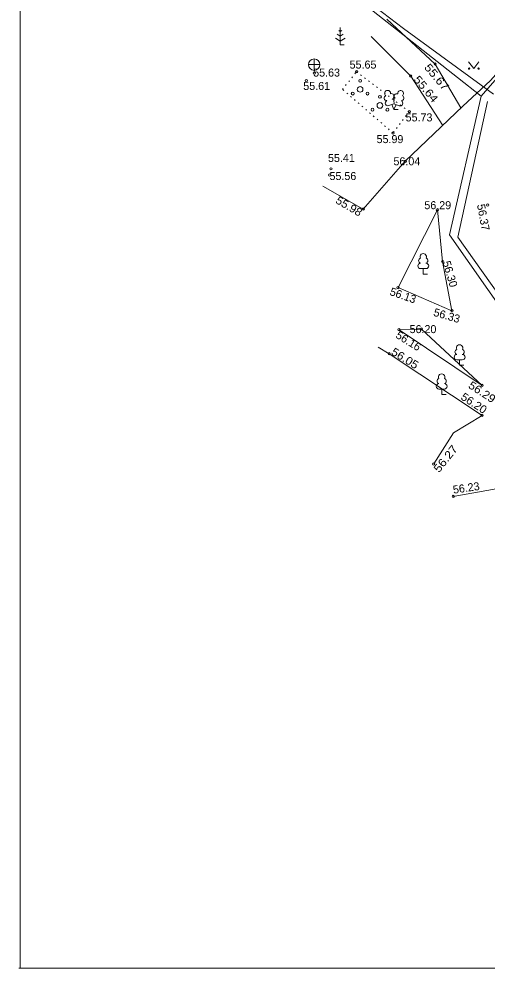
# Model space of a CAD drawing. Extents: x 640302 to 640713, y 6455972 to 6456281.
# Drawn here: x 640301.9 to 640342.8, y 6456141.1 to 6456224.1 of the extents above; entities that cross this region are included whole.
import ezdxf
from ezdxf.enums import TextEntityAlignment as Align

# ---------------------------------------------------------------- set-up
doc = ezdxf.new("R2010")
doc.units = 0
doc.header["$LTSCALE"] = 0.28
doc.linetypes.add('DOTTED', pattern=[1.5, 0.3, -1.2])
for name, color, linetype, lineweight in [('1', 7, 'Continuous', 13), ('10', 7, 'Continuous', 13), ('14', 7, 'Continuous', 13), ('15', 7, 'Continuous', 13), ('16', 7, 'Continuous', 13), ('30', 7, 'Continuous', 13), ('31', 7, 'Continuous', 13), ('56', 7, 'Continuous', 13)]:
    doc.layers.add(name, color=color, linetype=linetype, lineweight=lineweight)

msp = doc.modelspace()

# ---------------------------------------------------------------- linework, layer by layer
at = {"layer": '1'}
for p, q in [((640327.17, 6456220.16), (640328.17, 6456220.16)), ((640327.67, 6456219.66), (640327.67, 6456220.66))]:
    msp.add_line(p, q, dxfattribs=at)
for centre, radius in [((640327.673, 6456220.156), 0.5), ((640337.055, 6456197.021), 0.1), ((640339.835, 6456182.379), 0.1)]:
    msp.add_circle(centre, radius, dxfattribs=at)
at = {"layer": '10'}
for p, q in [((640329.95, 6456223.39), (640329.95, 6456221.89)), ((640329.53, 6456222.48), (640329.95, 6456222.2)), ((640329.95, 6456222.2), (640330.38, 6456222.48)), ((640330.31, 6456221.89), (640329.95, 6456221.89)), ((640341.15, 6456220.41), (640341.62, 6456219.81)), ((640341.62, 6456219.81), (640342.06, 6456220.41)), ((640334.65, 6456216.23), (640334.83, 6456216.67)), ((640337.45, 6456202.31), (640336.97, 6456202.31)), ((640340.62, 6456194.33), (640340.14, 6456194.33)), ((640339.06, 6456191.78), (640338.58, 6456191.78))]:
    msp.add_line(p, q, dxfattribs=at)
for points in [[(640330.22, 6456222.82), (640329.95, 6456222.65), (640329.69, 6456222.82)], [(640330.08, 6456223.13), (640329.95, 6456223.05), (640329.83, 6456223.13)], [(640334.21, 6456216.57), (640334.65, 6456216.74), (640335.09, 6456216.56)], [(640334.65, 6456217.24), (640334.63, 6456217.16), (640334.63, 6456217.14), (640334.65, 6456217.11), (640334.67, 6456217.08), (640334.67, 6456217.06), (640334.65, 6456217.02), (640334.63, 6456216.97), (640334.63, 6456216.95), (640334.63, 6456216.93), (640334.64, 6456216.9), (640334.67, 6456216.84), (640334.68, 6456216.82), (640334.67, 6456216.8), (640334.66, 6456216.77), (640334.65, 6456216.74)], [(640335.03, 6456216.23), (640334.65, 6456216.23), (640334.47, 6456216.67)], [(640337.59, 6456201.83), (640337.21, 6456201.83), (640337.21, 6456202.31)], [(640340.76, 6456193.86), (640340.38, 6456193.86), (640340.38, 6456194.33)], [(640339.2, 6456191.3), (640338.82, 6456191.3), (640338.82, 6456191.78)]]:
    msp.add_lwpolyline(points, dxfattribs=at)
at = {"layer": '10', "linetype": 'DOTTED'}
msp.add_lwpolyline([(640331.38, 6456219.54), (640335.99, 6456216.04), (640334.57, 6456214.18), (640330.15, 6456217.99)], close=True, dxfattribs=at)
at = {"layer": '10'}
for centre, radius in [((640341.2158, 6456219.8079), 0.055), ((640342.0445, 6456219.8079), 0.055), ((640331.6917, 6456218.7423), 0.125), ((640331.0417, 6456217.6173), 0.125), ((640331.6917, 6456217.9923), 0.25), ((640332.3417, 6456217.6173), 0.125), ((640333.4237, 6456216.5902), 0.25), ((640333.4237, 6456217.3402), 0.125), ((640332.7737, 6456216.2152), 0.125), ((640334.0737, 6456216.2152), 0.125)]:
    msp.add_circle(centre, radius, dxfattribs=at)
for centre, radius, start, end in [((640334.0929, 6456217.6452), 0.2558, 111.50269, 232.51731), ((640334.0929, 6456217.6452), 0.2558, 350.48556, 111.50017), ((640334.4275, 6456217.3946), 0.224, 308.50412, 111.57246), ((640334.8907, 6456217.3901), 0.2248, 67.7016, 230.51262), ((640335.2288, 6456217.6365), 0.2558, 67.6168, 188.63142), ((640335.2288, 6456217.6365), 0.2558, 306.59966, 67.61428), ((640334.0191, 6456217.2337), 0.224, 111.43041, 274.49868), ((640334.1237, 6456216.7895), 0.2375, 111.50143, 291.50036), ((640334.654, 6456216.9984), 0.2375, 66.76552, 111.50149), ((640335.1849, 6456216.7813), 0.2375, 247.61661, 67.61554), ((640335.2963, 6456217.2239), 0.224, 264.6183, 67.68657), ((640337.208, 6456203.353), 0.277, 332.5799, 207.4201), ((640336.9705, 6456202.5455), 0.2375, 90.0016, 269.39529), ((640337.0379, 6456203.0056), 0.2326, 109.02174, 253.14154), ((640337.3781, 6456203.0056), 0.2326, 286.85082, 70.98591), ((640337.4455, 6456202.5455), 0.2375, 270.6047, 89.9984), ((640340.2129, 6456195.0286), 0.2326, 109.02174, 253.14154), ((640340.383, 6456195.376), 0.277, 332.5799, 207.4201), ((640340.5531, 6456195.0286), 0.2326, 286.85082, 70.98591), ((640340.1455, 6456194.5685), 0.2375, 90.0016, 269.39529), ((640340.6205, 6456194.5685), 0.2375, 270.6047, 89.9984), ((640338.6469, 6456192.4736), 0.2326, 109.02174, 253.14154), ((640338.817, 6456192.821), 0.277, 332.5799, 207.4201), ((640338.9871, 6456192.4736), 0.2326, 286.85082, 70.98591), ((640338.5795, 6456192.0135), 0.2375, 90.0016, 269.39529), ((640339.0545, 6456192.0135), 0.2375, 270.6047, 89.9984)]:
    msp.add_arc(centre, radius, start, end, dxfattribs=at)
at = {"layer": '14'}
for q in [(640342.26, 6456217.4), (640348.49, 6456192.43)]:
    msp.add_line((640339.49, 6456205.26), q, dxfattribs=at)
for points in [[(640342.26, 6456217.4), (640347.04, 6456222.88), (640359.67, 6456242.65)], [(640321.54, 6456231.76), (640322.82, 6456231.46), (640329.83, 6456227.28), (640331.87, 6456225.6), (640340.19, 6456219.03)]]:
    msp.add_lwpolyline(points, dxfattribs=at)
at = {"layer": '15'}
for points in [[(640321.54, 6456232.1), (640322.83, 6456231.82), (640329.99, 6456227.55), (640335.49, 6456223.32), (640343.35, 6456217.58)], [(640342.82, 6456216.94), (640340.24, 6456205.07), (640348.93, 6456192.8)]]:
    msp.add_lwpolyline(points, dxfattribs=at)
at = {"layer": '16'}
msp.add_line((640340.19, 6456219.03), (640342.26, 6456217.4), dxfattribs=at)
at = {"layer": '30'}
for points in [[(640328.42, 6456209.53), (640331.97, 6456207.52), (640335.64, 6456211.7), (640340.67, 6456216.52), (640343.09, 6456218.76), (640353.32, 6456230.33), (640356.17, 6456234.26), (640353.6, 6456235.44), (640355.17, 6456238.07), (640353.9, 6456239.64)], [(640334.04, 6456224.14), (640338.25, 6456220.21), (640340.5, 6456216.37)], [(640338.92, 6456214.84), (640336.11, 6456219.15), (640332.65, 6456222.62)], [(640338.13, 6456185.23), (640339.86, 6456187.96), (640342.35, 6456189.47), (640334.23, 6456194.87), (640333.28, 6456195.43)], [(640365.17, 6456166.44), (640366.09, 6456169.42), (640364.78, 6456172.51), (640359.83, 6456176.26), (640352.17, 6456181.43), (640346.51, 6456183.57), (640339.83, 6456182.38)]]:
    msp.add_lwpolyline(points, dxfattribs=at)
msp.add_lwpolyline([(640335.01, 6456200.65), (640339.72, 6456198.63), (640338.89, 6456202.93), (640338.44, 6456207.45)], close=True, dxfattribs=at)
at = {"layer": '31'}
msp.add_lwpolyline([(640335.1, 6456196.96), (640342.36, 6456192.1), (640337.06, 6456197.02)], close=True, dxfattribs=at)
for centre in [(640338.25, 6456220.207), (640327.686, 6456219.429), (640331.378, 6456219.541), (640336.113, 6456219.151), (640326.981, 6456218.746), (640335.988, 6456216.043), (640334.569, 6456214.184), (640335.643, 6456211.697), (640329.146, 6456211.039), (640329.023, 6456210.489), (640331.967, 6456207.52), (640342.838, 6456207.873), (640338.44, 6456207.448), (640338.895, 6456202.935), (640335.014, 6456200.646), (640339.723, 6456198.625), (640335.098, 6456196.961), (640334.23, 6456194.873), (640342.357, 6456192.1), (640342.351, 6456189.47), (640338.127, 6456185.23)]:
    msp.add_circle(centre, 0.1, dxfattribs=at)
at = {"layer": '56'}
for p, q in [((640301.98, 6456281.16), (640301.98, 6456141.16)), ((640301.88, 6456141.13), (640486.88, 6456141.13))]:
    msp.add_line(p, q, dxfattribs=at)

# ---------------------------------------------------------------- texts
at = {"layer": '31'}
for s, p in [(' 55.65', (640331.815, 6456219.81)), (' 55.63', (640328.63, 6456219.11)), (' 55.61', (640327.765, 6456217.94)), (' 55.73', (640336.71, 6456215.19)), (' 55.99', (640334.17, 6456213.29)), (' 55.41', (640329.925, 6456211.64)), (' 56.04', (640335.645, 6456211.35)), (' 55.56', (640330.055, 6456210.06)), (' 56.29', (640338.345, 6456207.51)), (' 56.20', (640337.055, 6456196.67))]:
    msp.add_text(s, height=0.7, dxfattribs=at).set_placement(p, align=Align.CENTER)
for s, rotation, width, p in [(' 55.67', 310.053, 1.15, (640338.0191, 6456218.9602)), (' 55.64', 310.053, 1.15, (640337.0823, 6456217.9102)), (' 55.98', 329.761, 1.05, (640330.4287, 6456207.5313)), (' 56.05', 328.231, 1.1, (640335.3057, 6456194.2428)), (' 56.29', 326.901, 1.1, (640342.0389, 6456191.3033)), (' 56.20', 326.901, 1.05, (640341.3339, 6456190.3231)), (' 56.27', 51.397, 1.15, (640339.3393, 6456185.3466))]:
    msp.add_text(s, height=0.7, rotation=rotation, dxfattribs=dict(at, width=width)).set_placement(p, align=Align.CENTER)
for s, rotation, p in [(' 56.37', 280.746, (640342.0937, 6456206.8603)), (' 56.30', 286.388, (640339.1874, 6456201.8687)), (' 56.13', 340.812, (640335.205, 6456199.6793)), (' 56.33', 343.904, (640339.048, 6456197.9053)), (' 56.16', 328.231, (640335.6207, 6456195.7555)), (' 56.23', 8.342, (640340.8842, 6456182.7686))]:
    msp.add_text(s, height=0.7, rotation=rotation, dxfattribs=at).set_placement(p, align=Align.CENTER)

doc.saveas('drawing.dxf')
